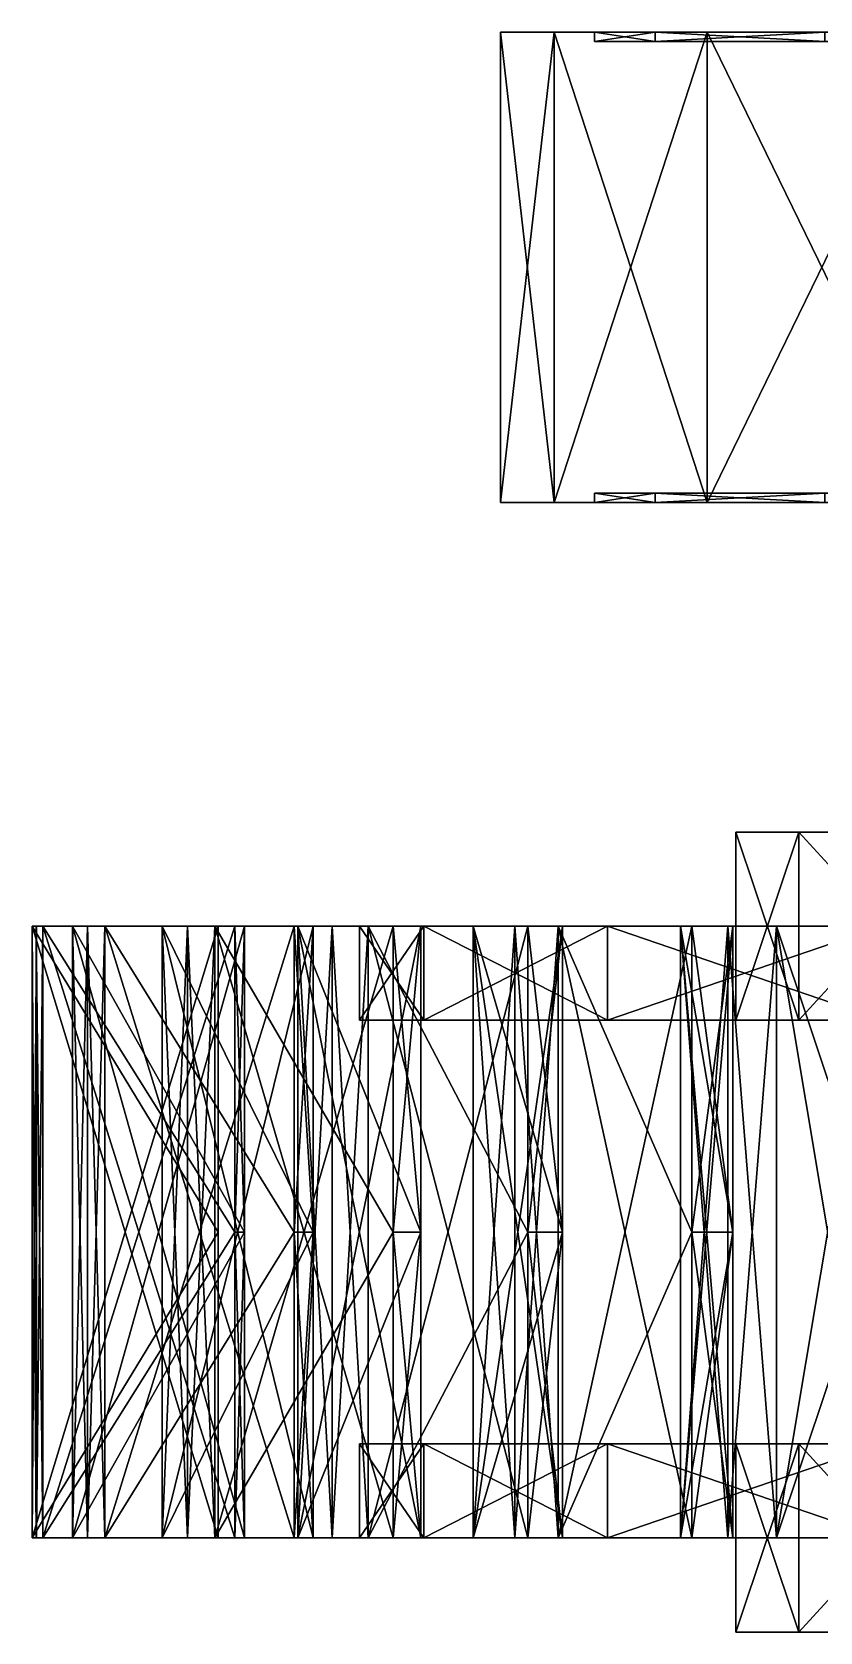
# Model space of a CAD drawing. Extents: x -25 to 25, y 0 to 84.
# Drawn here: x -24.95 to -8.21, y 45 to 79 of the extents above; entities that cross this region are included whole.
import ezdxf

# ---------------------------------------------------------------- set-up
doc = ezdxf.new("R2010")
doc.units = 0

msp = doc.modelspace()

# ---------------------------------------------------------------- linework, layer by layer
for points in [[(-13.858501, 79, -5.739028), (-13.858501, 69, -5.739028), (-15, 69)], [(-15, 79), (-15, 69), (-13.858501, 69, 5.739028)], [(-13.858501, 79, -5.739028), (-15, 69), (-15, 79)], [(-13.858501, 79, 5.739028), (-15, 79), (-13.858501, 69, 5.739028)], [(-13, 79), (-15, 79), (-13.858501, 79, 5.739028)], [(-11.712176, 79, -5.640735), (-13.858501, 79, -5.739028), (-15, 79)], [(-13, 79), (-11.712176, 79, -5.640735), (-15, 79)], [(-10.606372, 79, -10.606372), (-10.606372, 69, -10.606372), (-13.858501, 69, -5.739028)], [(-10.606372, 79, -10.606372), (-13.858501, 69, -5.739028), (-13.858501, 79, -5.739028)], [(-13.858501, 79, 5.739028), (-13.858501, 69, 5.739028), (-10.606372, 69, 10.606372)], [(-10.606372, 79, 10.606372), (-13.858501, 79, 5.739028), (-10.606372, 69, 10.606372)], [(-8.106113, 79, 10.163128), (-13.858501, 79, 5.739028), (-10.606372, 79, 10.606372)], [(-11.712176, 79, 5.640735), (-13, 79), (-13.858501, 79, 5.739028)], [(-8.106113, 79, 10.163128), (-11.712176, 79, 5.640735), (-13.858501, 79, 5.739028)], [(-8.106113, 79, -10.163128), (-10.606372, 79, -10.606372), (-13.858501, 79, -5.739028)], [(-11.712176, 79, -5.640735), (-8.106113, 79, -10.163128), (-13.858501, 79, -5.739028)], [(-11.712176, 78.800003, -5.640735), (-11.712176, 79, -5.640735), (-13, 79)], [(-13, 78.800003), (-13, 79), (-11.712176, 79, 5.640735)], [(-11.712176, 78.800003, -5.640735), (-13, 79), (-13, 78.800003)], [(-11.712176, 78.800003, 5.640735), (-13, 78.800003), (-11.712176, 79, 5.640735)], [(-8.106113, 78.800003, -10.163128), (-8.106113, 79, -10.163128), (-11.712176, 79, -5.640735)], [(-8.106113, 78.800003, -10.163128), (-11.712176, 79, -5.640735), (-11.712176, 78.800003, -5.640735)], [(-11.712176, 78.800003, 5.640735), (-11.712176, 79, 5.640735), (-8.106113, 79, 10.163128)], [(-8.106113, 78.800003, 10.163128), (-11.712176, 78.800003, 5.640735), (-8.106113, 79, 10.163128)], [(-5.739028, 79, -13.858501), (-5.739028, 69, -13.858501), (-10.606372, 69, -10.606372)], [(-5.739028, 79, -13.858501), (-10.606372, 69, -10.606372), (-10.606372, 79, -10.606372)], [(-10.606372, 79, 10.606372), (-10.606372, 69, 10.606372), (-5.739028, 69, 13.858501)], [(-5.739028, 79, 13.858501), (-10.606372, 79, 10.606372), (-5.739028, 69, 13.858501)], [(-2.891746, 79, 12.674105), (-10.606372, 79, 10.606372), (-5.739028, 79, 13.858501)], [(-2.891746, 79, 12.674105), (-8.106113, 79, 10.163128), (-10.606372, 79, 10.606372)], [(-2.891746, 79, -12.674105), (-5.739028, 79, -13.858501), (-10.606372, 79, -10.606372)], [(-8.106113, 79, -10.163128), (-2.891746, 79, -12.674105), (-10.606372, 79, -10.606372)], [(-7, 78.800003), (-13, 78.800003), (-11.712176, 78.800003, 5.640735)], [(-6.061905, 78.800003, -3.499843), (-11.712176, 78.800003, -5.640735), (-13, 78.800003)], [(-7, 78.800003), (-6.061905, 78.800003, -3.499843), (-13, 78.800003)], [(-3.5, 78.800003, 6.062178), (-11.712176, 78.800003, 5.640735), (-8.106113, 78.800003, 10.163128)], [(-6.061905, 78.800003, 3.499843), (-7, 78.800003), (-11.712176, 78.800003, 5.640735)], [(-3.5, 78.800003, 6.062178), (-6.061905, 78.800003, 3.499843), (-11.712176, 78.800003, 5.640735)], [(8.106113, 78.800003, -10.163128), (-8.106113, 78.800003, -10.163128), (-11.712176, 78.800003, -5.640735)], [(0, 78.800003, -6.999685), (8.106113, 78.800003, -10.163128), (-11.712176, 78.800003, -5.640735)], [(-3.5, 78.800003, -6.062178), (0, 78.800003, -6.999685), (-11.712176, 78.800003, -5.640735)], [(-6.061905, 78.800003, -3.499843), (-3.5, 78.800003, -6.062178), (-11.712176, 78.800003, -5.640735)], [(-13, 69.199997), (-8, 69.199997), (-6.927638, 69.199997, 4.00054)], [(-13, 69.199997), (-11.712176, 69.199997, -5.640735), (-8, 69.199997)], [(-11.712176, 69.199997, 5.640735), (-13, 69.199997), (-6.927638, 69.199997, 4.00054)], [(-11.712176, 69, -5.640735), (-11.712176, 69.199997, -5.640735), (-13, 69.199997)], [(-13, 69), (-13, 69.199997), (-11.712176, 69.199997, 5.640735)], [(-11.712176, 69, -5.640735), (-13, 69.199997), (-13, 69)], [(-11.712176, 69, 5.640735), (-13, 69), (-11.712176, 69.199997, 5.640735)], [(-11.712176, 69.199997, -5.640735), (-6.927638, 69.199997, -4.00054), (-8, 69.199997)], [(-11.712176, 69.199997, 5.640735), (-6.927638, 69.199997, 4.00054), (-4.00054, 69.199997, 6.927638)], [(-11.712176, 69.199997, 5.640735), (-4.00054, 69.199997, 6.927638), (0, 69.199997, 8)], [(8.106113, 69.199997, 10.163128), (-11.712176, 69.199997, 5.640735), (0, 69.199997, 8)], [(-11.712176, 69.199997, -5.640735), (-4.00054, 69.199997, -6.927638), (-6.927638, 69.199997, -4.00054)], [(-11.712176, 69.199997, -5.640735), (-8.106113, 69.199997, -10.163128), (-4.00054, 69.199997, -6.927638)], [(-8.106113, 69, -10.163128), (-8.106113, 69.199997, -10.163128), (-11.712176, 69.199997, -5.640735)], [(-8.106113, 69, -10.163128), (-11.712176, 69.199997, -5.640735), (-11.712176, 69, -5.640735)], [(8.106113, 69.199997, 10.163128), (-8.106113, 69.199997, 10.163128), (-11.712176, 69.199997, 5.640735)], [(-11.712176, 69, 5.640735), (-11.712176, 69.199997, 5.640735), (-8.106113, 69.199997, 10.163128)], [(-8.106113, 69, 10.163128), (-11.712176, 69, 5.640735), (-8.106113, 69.199997, 10.163128)], [(-15, 69), (-13, 69), (-11.712176, 69, 5.640735)], [(-15, 69), (-13.858501, 69, -5.739028), (-13, 69)], [(-13.858501, 69, 5.739028), (-15, 69), (-11.712176, 69, 5.640735)], [(-13.858501, 69, -5.739028), (-11.712176, 69, -5.640735), (-13, 69)], [(-13.858501, 69, 5.739028), (-11.712176, 69, 5.640735), (-8.106113, 69, 10.163128)], [(-10.606372, 69, 10.606372), (-13.858501, 69, 5.739028), (-8.106113, 69, 10.163128)], [(-13.858501, 69, -5.739028), (-8.106113, 69, -10.163128), (-11.712176, 69, -5.640735)], [(-13.858501, 69, -5.739028), (-10.606372, 69, -10.606372), (-8.106113, 69, -10.163128)], [(-10.606372, 69, 10.606372), (-8.106113, 69, 10.163128), (-2.891746, 69, 12.674105)], [(-5.739028, 69, 13.858501), (-10.606372, 69, 10.606372), (-2.891746, 69, 12.674105)], [(-10.606372, 69, -10.606372), (-2.891746, 69, -12.674105), (-8.106113, 69, -10.163128)], [(-10.606372, 69, -10.606372), (-5.739028, 69, -13.858501), (-2.891746, 69, -12.674105)], [(-8.659694, 62, -5.000803), (-8.659694, 58, -5.000803), (-10, 58)], [(-10, 62), (-10, 58), (-8.659694, 58, 5.000803)], [(-8.659694, 62, -5.000803), (-10, 58), (-10, 62)], [(-8.659694, 62, 5.000803), (-10, 62), (-8.659694, 58, 5.000803)], [(-7.5, 62), (-10, 62), (-8.659694, 62, 5.000803)], [(-6.494899, 62, -3.749831), (-8.659694, 62, -5.000803), (-10, 62)], [(-7.5, 62), (-6.494899, 62, -3.749831), (-10, 62)], [(-4.999216, 62, -8.660459), (-4.999216, 58, -8.660459), (-8.659694, 58, -5.000803)], [(-4.999216, 62, -8.660459), (-8.659694, 58, -5.000803), (-8.659694, 62, -5.000803)], [(-8.659694, 62, 5.000803), (-8.659694, 58, 5.000803), (-4.999216, 58, 8.660459)], [(-4.999216, 62, 8.660459), (-8.659694, 62, 5.000803), (-4.999216, 58, 8.660459)], [(-3.75, 62, 6.495191), (-8.659694, 62, 5.000803), (-4.999216, 62, 8.660459)], [(-6.494899, 62, 3.749831), (-7.5, 62), (-8.659694, 62, 5.000803)], [(-3.75, 62, 6.495191), (-6.494899, 62, 3.749831), (-8.659694, 62, 5.000803)], [(-3.75, 62, -6.495191), (-4.999216, 62, -8.660459), (-8.659694, 62, -5.000803)], [(-6.494899, 62, -3.749831), (-3.75, 62, -6.495191), (-8.659694, 62, -5.000803)], [(-24.86285, 60, -2.61509), (-24.86285, 47, -2.61509), (-24.95496, 47, -1.5)], [(-24.95496, 60, -1.5), (-24.86285, 60, -2.61509), (-24.95496, 47, -1.5)], [(-21, 60, -0.5), (-24.95496, 60, -1.5), (-24.95496, 47, -1.5)], [(-21, 53.5, -0.5), (-21, 60, -0.5), (-24.95496, 47, -1.5)], [(-24.95496, 60, 1.5), (-21, 47, 0.5), (-24.95496, 47, 1.5)], [(-21, 53.5, 0.5), (-21, 47, 0.5), (-24.95496, 60, 1.5)], [(-24.95496, 60, 1.5), (-24.95496, 47, 1.5), (-24.863255, 47, 2.611248)], [(-24.863255, 60, 2.611248), (-24.95496, 60, 1.5), (-24.863255, 47, 2.611248)], [(-18, 60), (-24.95496, 60, 1.5), (-24.863255, 60, 2.611248)], [(-21, 60, 0.5), (-24.95496, 60, 1.5), (-18, 60)], [(-21, 53.5, 0.5), (-24.95496, 60, 1.5), (-21, 60, 0.5)], [(-20.645056, 60, -3.877072), (-24.86285, 60, -2.61509), (-24.95496, 60, -1.5)], [(-20.645056, 60, -3.877072), (-24.95496, 60, -1.5), (-21, 60, -0.5)], [(-24.863255, 60, 2.611248), (-24.863255, 47, 2.611248), (-24.7215, 47, 3.721206)], [(-24.7215, 60, 3.721206), (-24.863255, 60, 2.611248), (-24.7215, 47, 3.721206)], [(-18, 60), (-24.863255, 60, 2.611248), (-24.7215, 60, 3.721206)], [(-24.7215, 60, -3.721206), (-24.7215, 47, -3.721206), (-24.86285, 47, -2.61509)], [(-24.86285, 60, -2.61509), (-24.7215, 60, -3.721206), (-24.86285, 47, -2.61509)], [(-20.645056, 60, -3.877072), (-24.7215, 60, -3.721206), (-24.86285, 60, -2.61509)], [(-24.7215, 60, -3.721206), (-20.645056, 47, -3.877072), (-24.7215, 47, -3.721206)], [(-20.645056, 53.5, -3.877072), (-20.645056, 47, -3.877072), (-24.7215, 60, -3.721206)], [(-20.645056, 60, 3.877072), (-24.7215, 60, 3.721206), (-24.7215, 47, 3.721206)], [(-20.645056, 53.5, 3.877072), (-20.645056, 60, 3.877072), (-24.7215, 47, 3.721206)], [(-20.645056, 60, 3.877072), (-18, 60), (-24.7215, 60, 3.721206)], [(-20.645056, 53.5, -3.877072), (-24.7215, 60, -3.721206), (-20.645056, 60, -3.877072)], [(-23.775858, 60, -7.727135), (-23.775858, 47, -7.727135), (-24.097767, 47, -6.655649)], [(-24.097767, 60, -6.655649), (-23.775858, 60, -7.727135), (-24.097767, 47, -6.655649)], [(-20.437143, 60, -4.855219), (-24.097767, 60, -6.655649), (-24.097767, 47, -6.655649)], [(-20.437143, 53.5, -4.855219), (-20.437143, 60, -4.855219), (-24.097767, 47, -6.655649)], [(-24.097767, 60, 6.655649), (-20.437143, 47, 4.855219), (-24.097767, 47, 6.655649)], [(-20.437143, 53.5, 4.855219), (-20.437143, 47, 4.855219), (-24.097767, 60, 6.655649)], [(-24.097767, 60, 6.655649), (-24.097767, 47, 6.655649), (-23.777046, 47, 7.723473)], [(-23.777046, 60, 7.723473), (-24.097767, 60, 6.655649), (-23.777046, 47, 7.723473)], [(-16.629881, 60, 6.88746), (-24.097767, 60, 6.655649), (-23.777046, 60, 7.723473)], [(-20.437143, 60, 4.855219), (-24.097767, 60, 6.655649), (-16.629881, 60, 6.88746)], [(-20.437143, 53.5, 4.855219), (-24.097767, 60, 6.655649), (-20.437143, 60, 4.855219)], [(-16.629881, 60, -6.88746), (-23.775858, 60, -7.727135), (-24.097767, 60, -6.655649)], [(-20.437143, 60, -4.855219), (-16.629881, 60, -6.88746), (-24.097767, 60, -6.655649)], [(-23.777046, 60, 7.723473), (-23.777046, 47, 7.723473), (-23.407595, 47, 8.779778)], [(-23.407595, 60, 8.779778), (-23.777046, 60, 7.723473), (-23.407595, 47, 8.779778)], [(-19.387823, 60, 8.084697), (-23.777046, 60, 7.723473), (-23.407595, 60, 8.779778)], [(-19.387823, 60, 8.084697), (-16.629881, 60, 6.88746), (-23.777046, 60, 7.723473)], [(-23.407595, 60, -8.779778), (-23.407595, 47, -8.779778), (-23.775858, 47, -7.727135)], [(-23.775858, 60, -7.727135), (-23.407595, 60, -8.779778), (-23.775858, 47, -7.727135)], [(-19.387823, 60, -8.084697), (-23.407595, 60, -8.779778), (-23.775858, 60, -7.727135)], [(-19.387823, 60, -8.084697), (-23.775858, 60, -7.727135), (-16.629881, 60, -6.88746)], [(-23.407595, 60, -8.779778), (-19.387823, 47, -8.084697), (-23.407595, 47, -8.779778)], [(-19.387823, 53.5, -8.084697), (-19.387823, 47, -8.084697), (-23.407595, 60, -8.779778)], [(-19.387823, 60, 8.084697), (-23.407595, 60, 8.779778), (-23.407595, 47, 8.779778)], [(-19.387823, 53.5, 8.084697), (-19.387823, 60, 8.084697), (-23.407595, 47, 8.779778)], [(-19.387823, 53.5, -8.084697), (-23.407595, 60, -8.779778), (-19.387823, 60, -8.084697)], [(-21.649784, 60, -12.501472), (-21.649784, 47, -12.501472), (-22.187386, 47, -11.520414)], [(-22.187386, 60, -11.520414), (-21.649784, 60, -12.501472), (-22.187386, 47, -11.520414)], [(-18.981087, 60, -8.998242), (-22.187386, 60, -11.520414), (-22.187386, 47, -11.520414)], [(-18.981087, 53.5, -8.998242), (-18.981087, 60, -8.998242), (-22.187386, 47, -11.520414)], [(-22.187386, 60, 11.520414), (-18.981087, 47, 8.998242), (-22.187386, 47, 11.520414)], [(-18.981087, 53.5, 8.998242), (-18.981087, 47, 8.998242), (-22.187386, 60, 11.520414)], [(-22.187386, 60, 11.520414), (-22.187386, 47, 11.520414), (-21.651697, 47, 12.49816)], [(-21.651697, 60, 12.49816), (-22.187386, 60, 11.520414), (-21.651697, 47, 12.49816)], [(-17.283249, 60, 11.938982), (-22.187386, 60, 11.520414), (-21.651697, 60, 12.49816)], [(-18.981087, 60, 8.998242), (-22.187386, 60, 11.520414), (-17.283249, 60, 11.938982)], [(-18.981087, 53.5, 8.998242), (-22.187386, 60, 11.520414), (-18.981087, 60, 8.998242)], [(-17.283249, 60, -11.938982), (-21.649784, 60, -12.501472), (-22.187386, 60, -11.520414)], [(-17.283249, 60, -11.938982), (-22.187386, 60, -11.520414), (-18.981087, 60, -8.998242)], [(-21.651697, 60, 12.49816), (-21.651697, 47, 12.49816), (-21.070663, 47, 13.454632)], [(-21.070663, 60, 13.454632), (-21.651697, 60, 12.49816), (-21.070663, 47, 13.454632)], [(-17.283249, 60, 11.938982), (-21.651697, 60, 12.49816), (-21.070663, 60, 13.454632)], [(-21.070663, 60, -13.454632), (-21.070663, 47, -13.454632), (-21.649784, 47, -12.501472)], [(-21.649784, 60, -12.501472), (-21.070663, 60, -13.454632), (-21.649784, 47, -12.501472)], [(-17.283249, 60, -11.938982), (-21.070663, 60, -13.454632), (-21.649784, 60, -12.501472)], [(-21.070663, 60, -13.454632), (-17.283249, 47, -11.938982), (-21.070663, 47, -13.454632)], [(-17.283249, 53.5, -11.938982), (-17.283249, 47, -11.938982), (-21.070663, 60, -13.454632)], [(-17.283249, 60, 11.938982), (-21.070663, 60, 13.454632), (-21.070663, 47, 13.454632)], [(-17.283249, 53.5, 11.938982), (-17.283249, 60, 11.938982), (-21.070663, 47, 13.454632)], [(-17.283249, 53.5, -11.938982), (-21.070663, 60, -13.454632), (-17.283249, 60, -11.938982)], [(-21, 60, -0.5), (-18, 60), (-16.629881, 60, -6.88746)], [(-20.645056, 60, -3.877072), (-21, 60, -0.5), (-16.629881, 60, -6.88746)], [(-21, 60, -0.5), (-21, 60, 0.5), (-18, 60)], [(-21, 53.5, -0.5), (-21, 60, 0.5), (-21, 60, -0.5)], [(-21, 53.5, 0.5), (-21, 60, 0.5), (-21, 53.5, -0.5)], [(-20.437143, 60, -4.855219), (-20.645056, 60, -3.877072), (-16.629881, 60, -6.88746)], [(-20.645056, 60, 3.877072), (-20.437143, 60, 4.855219), (-18, 60)], [(-20.645056, 53.5, 3.877072), (-20.437143, 60, 4.855219), (-20.645056, 60, 3.877072)], [(-20.437143, 53.5, 4.855219), (-20.437143, 60, 4.855219), (-20.645056, 53.5, 3.877072)], [(-20.437143, 53.5, -4.855219), (-20.645056, 60, -3.877072), (-20.437143, 60, -4.855219)], [(-20.645056, 53.5, -3.877072), (-20.645056, 60, -3.877072), (-20.437143, 53.5, -4.855219)], [(-20.437143, 60, 4.855219), (-16.629881, 60, 6.88746), (-18, 60)], [(-19.387823, 60, -8.084697), (-16.629881, 60, -6.88746), (-12.726896, 60, -12.728698)], [(-18.981087, 60, -8.998242), (-19.387823, 60, -8.084697), (-12.726896, 60, -12.728698)], [(-19.387823, 60, 8.084697), (-18.981087, 60, 8.998242), (-16.629881, 60, 6.88746)], [(-19.387823, 53.5, 8.084697), (-18.981087, 60, 8.998242), (-19.387823, 60, 8.084697)], [(-18.981087, 53.5, 8.998242), (-18.981087, 60, 8.998242), (-19.387823, 53.5, 8.084697)], [(-18.981087, 53.5, -8.998242), (-19.387823, 60, -8.084697), (-18.981087, 60, -8.998242)], [(-19.387823, 53.5, -8.084697), (-19.387823, 60, -8.084697), (-18.981087, 53.5, -8.998242)], [(-18.577555, 60, -16.72945), (-18.577555, 47, -16.72945), (-19.307308, 47, -15.881682)], [(-19.307308, 60, -15.881682), (-18.577555, 60, -16.72945), (-19.307308, 47, -15.881682)], [(-16.695465, 60, -12.747999), (-19.307308, 60, -15.881682), (-19.307308, 47, -15.881682)], [(-16.695465, 53.5, -12.747999), (-16.695465, 60, -12.747999), (-19.307308, 47, -15.881682)], [(-19.307308, 60, 15.881682), (-16.695465, 47, 12.747999), (-19.307308, 47, 15.881682)], [(-16.695465, 53.5, 12.747999), (-16.695465, 47, 12.747999), (-19.307308, 60, 15.881682)], [(-19.307308, 60, 15.881682), (-19.307308, 47, 15.881682), (-18.580086, 47, 16.726637)], [(-18.580086, 60, 16.726637), (-19.307308, 60, 15.881682), (-18.580086, 47, 16.726637)], [(-14.423315, 60, 15.271476), (-19.307308, 60, 15.881682), (-18.580086, 60, 16.726637)], [(-16.695465, 60, 12.747999), (-19.307308, 60, 15.881682), (-14.423315, 60, 15.271476)], [(-16.695465, 53.5, 12.747999), (-19.307308, 60, 15.881682), (-16.695465, 60, 12.747999)], [(-19.307308, 60, -15.881682), (-17.812845, 60, -17.541452), (-18.577555, 60, -16.72945)], [(-14.423315, 60, -15.271476), (-17.812845, 60, -17.541452), (-19.307308, 60, -15.881682)], [(-14.423315, 60, -15.271476), (-19.307308, 60, -15.881682), (-16.695465, 60, -12.747999)], [(-17.283249, 60, -11.938982), (-18.981087, 60, -8.998242), (-12.726896, 60, -12.728698)], [(-18.981087, 60, 8.998242), (-17.283249, 60, 11.938982), (-16.629881, 60, 6.88746)], [(-18.580086, 60, 16.726637), (-18.580086, 47, 16.726637), (-17.812845, 47, 17.541452)], [(-17.812845, 60, 17.541452), (-18.580086, 60, 16.726637), (-17.812845, 47, 17.541452)], [(-14.423315, 60, 15.271476), (-18.580086, 60, 16.726637), (-17.812845, 60, 17.541452)], [(-17.812845, 60, -17.541452), (-17.812845, 47, -17.541452), (-18.577555, 47, -16.72945)], [(-18.577555, 60, -16.72945), (-17.812845, 60, -17.541452), (-18.577555, 47, -16.72945)], [(-16.629881, 58, -6.88746), (-16.629881, 60, -6.88746), (-18, 60)], [(-18, 58), (-18, 60), (-16.629881, 60, 6.88746)], [(-16.629881, 58, -6.88746), (-18, 60), (-18, 58)], [(-16.629881, 58, 6.88746), (-18, 58), (-16.629881, 60, 6.88746)], [(-17.812845, 60, -17.541452), (-14.423315, 47, -15.271476), (-17.812845, 47, -17.541452)], [(-14.423315, 53.5, -15.271476), (-14.423315, 47, -15.271476), (-17.812845, 60, -17.541452)], [(-14.423315, 60, 15.271476), (-17.812845, 60, 17.541452), (-17.812845, 47, 17.541452)], [(-14.423315, 53.5, 15.271476), (-14.423315, 60, 15.271476), (-17.812845, 47, 17.541452)], [(-14.423315, 53.5, -15.271476), (-17.812845, 60, -17.541452), (-14.423315, 60, -15.271476)], [(-16.695465, 60, -12.747999), (-17.283249, 60, -11.938982), (-12.726896, 60, -12.728698)], [(-17.283249, 60, 11.938982), (-12.726896, 60, 12.728698), (-16.629881, 60, 6.88746)], [(-17.283249, 60, 11.938982), (-16.695465, 60, 12.747999), (-12.726896, 60, 12.728698)], [(-17.283249, 53.5, 11.938982), (-16.695465, 60, 12.747999), (-17.283249, 60, 11.938982)], [(-16.695465, 53.5, 12.747999), (-16.695465, 60, 12.747999), (-17.283249, 53.5, 11.938982)], [(-16.695465, 53.5, -12.747999), (-17.283249, 60, -11.938982), (-16.695465, 60, -12.747999)], [(-17.283249, 53.5, -11.938982), (-17.283249, 60, -11.938982), (-16.695465, 53.5, -12.747999)], [(-16.695465, 60, -12.747999), (-12.726896, 60, -12.728698), (-6.889307, 60, -16.629351)], [(-14.423315, 60, -15.271476), (-16.695465, 60, -12.747999), (-6.889307, 60, -16.629351)], [(-16.695465, 60, 12.747999), (-14.423315, 60, 15.271476), (-12.726896, 60, 12.728698)], [(-12.726896, 58, -12.728698), (-12.726896, 60, -12.728698), (-16.629881, 60, -6.88746)], [(-12.726896, 58, -12.728698), (-16.629881, 60, -6.88746), (-16.629881, 58, -6.88746)], [(-16.629881, 58, 6.88746), (-16.629881, 60, 6.88746), (-12.726896, 60, 12.728698)], [(-12.726896, 58, 12.728698), (-16.629881, 58, 6.88746), (-12.726896, 60, 12.728698)], [(-14.693436, 60, -20.226294), (-14.693436, 47, -20.226294), (-15.58341, 47, -19.548845)], [(-15.58341, 60, -19.548845), (-14.693436, 60, -20.226294), (-15.58341, 47, -19.548845)], [(-13.68017, 60, -15.940607), (-15.58341, 60, -19.548845), (-15.58341, 47, -19.548845)], [(-13.68017, 53.5, -15.940607), (-13.68017, 60, -15.940607), (-15.58341, 47, -19.548845)], [(-15.58341, 60, 19.548845), (-13.68017, 47, 15.940607), (-15.58341, 47, 19.548845)], [(-13.68017, 53.5, 15.940607), (-13.68017, 47, 15.940607), (-15.58341, 60, 19.548845)], [(-15.58341, 60, 19.548845), (-15.58341, 47, 19.548845), (-14.696454, 47, 20.2241)], [(-14.696454, 60, 20.2241), (-15.58341, 60, 19.548845), (-14.696454, 47, 20.2241)], [(-10.933013, 60, 17.936533), (-15.58341, 60, 19.548845), (-14.696454, 60, 20.2241)], [(-13.68017, 60, 15.940607), (-15.58341, 60, 19.548845), (-10.933013, 60, 17.936533)], [(-13.68017, 53.5, 15.940607), (-15.58341, 60, 19.548845), (-13.68017, 60, 15.940607)], [(-15.58341, 60, -19.548845), (-13.776518, 60, -20.861629), (-14.693436, 60, -20.226294)], [(-10.933013, 60, -17.936533), (-13.776518, 60, -20.861629), (-15.58341, 60, -19.548845)], [(-10.933013, 60, -17.936533), (-15.58341, 60, -19.548845), (-13.68017, 60, -15.940607)], [(-14.696454, 60, 20.2241), (-14.696454, 47, 20.2241), (-13.776518, 47, 20.861629)], [(-13.776518, 60, 20.861629), (-14.696454, 60, 20.2241), (-13.776518, 47, 20.861629)], [(-10.933013, 60, 17.936533), (-14.696454, 60, 20.2241), (-13.776518, 60, 20.861629)], [(-13.776518, 60, -20.861629), (-13.776518, 47, -20.861629), (-14.693436, 47, -20.226294)], [(-14.693436, 60, -20.226294), (-13.776518, 60, -20.861629), (-14.693436, 47, -20.226294)], [(-13.68017, 60, -15.940607), (-14.423315, 60, -15.271476), (-6.889307, 60, -16.629351)], [(-14.423315, 60, 15.271476), (-13.68017, 60, 15.940607), (-12.726896, 60, 12.728698)], [(-14.423315, 53.5, 15.271476), (-13.68017, 60, 15.940607), (-14.423315, 60, 15.271476)], [(-13.68017, 53.5, 15.940607), (-13.68017, 60, 15.940607), (-14.423315, 53.5, 15.271476)], [(-13.68017, 53.5, -15.940607), (-14.423315, 60, -15.271476), (-13.68017, 60, -15.940607)], [(-14.423315, 53.5, -15.271476), (-14.423315, 60, -15.271476), (-13.68017, 53.5, -15.940607)], [(-13.776518, 60, -20.861629), (-10.933013, 47, -17.936533), (-13.776518, 47, -20.861629)], [(-10.933013, 53.5, -17.936533), (-10.933013, 47, -17.936533), (-13.776518, 60, -20.861629)], [(-10.933013, 60, 17.936533), (-13.776518, 60, 20.861629), (-13.776518, 47, 20.861629)], [(-10.933013, 53.5, 17.936533), (-10.933013, 60, 17.936533), (-13.776518, 47, 20.861629)], [(-10.933013, 53.5, -17.936533), (-13.776518, 60, -20.861629), (-10.933013, 60, -17.936533)], [(-10.933013, 60, -17.936533), (-13.68017, 60, -15.940607), (-6.889307, 60, -16.629351)], [(-13.68017, 60, 15.940607), (-6.889307, 60, 16.629351), (-12.726896, 60, 12.728698)], [(-13.68017, 60, 15.940607), (-10.933013, 60, 17.936533), (-6.889307, 60, 16.629351)], [(-6.889307, 58, -16.629351), (-6.889307, 60, -16.629351), (-12.726896, 60, -12.728698)], [(-6.889307, 58, -16.629351), (-12.726896, 60, -12.728698), (-12.726896, 58, -12.728698)], [(-12.726896, 58, 12.728698), (-12.726896, 60, 12.728698), (-6.889307, 60, 16.629351)], [(-6.889307, 58, 16.629351), (-12.726896, 58, 12.728698), (-6.889307, 60, 16.629351)], [(-10.167071, 60, -22.839235), (-10.167071, 47, -22.839235), (-11.178442, 47, -22.361629)], [(-11.178442, 60, -22.361629), (-10.167071, 60, -22.839235), (-11.178442, 47, -22.361629)], [(-10.066987, 60, -18.436533), (-11.178442, 60, -22.361629), (-11.178442, 47, -22.361629)], [(-10.066987, 53.5, -18.436533), (-10.066987, 60, -18.436533), (-11.178442, 47, -22.361629)], [(-11.178442, 60, 22.361629), (-10.066987, 47, 18.436533), (-11.178442, 47, 22.361629)], [(-10.066987, 53.5, 18.436533), (-10.066987, 47, 18.436533), (-11.178442, 60, 22.361629)], [(-11.178442, 60, 22.361629), (-11.178442, 47, 22.361629), (-10.170527, 47, 22.837696)], [(-10.170527, 60, 22.837696), (-11.178442, 60, 22.361629), (-10.170527, 47, 22.837696)], [(-6.964885, 60, 19.817678), (-11.178442, 60, 22.361629), (-10.170527, 60, 22.837696)], [(-10.066987, 60, 18.436533), (-11.178442, 60, 22.361629), (-6.964885, 60, 19.817678)], [(-10.066987, 53.5, 18.436533), (-11.178442, 60, 22.361629), (-10.066987, 60, 18.436533)], [(-11.178442, 60, -22.361629), (-9.138091, 60, -23.270052), (-10.167071, 60, -22.839235)], [(-6.964885, 60, -19.817678), (-9.138091, 60, -23.270052), (-11.178442, 60, -22.361629)], [(-6.964885, 60, -19.817678), (-11.178442, 60, -22.361629), (-10.066987, 60, -18.436533)], [(-10.933013, 60, -17.936533), (-6.889307, 60, -16.629351), (0, 60, -17.999685)], [(10.066987, 60, -18.436533), (-10.933013, 60, -17.936533), (0, 60, -17.999685)], [(-10.933013, 60, 17.936533), (0, 60, 17.999685), (-6.889307, 60, 16.629351)], [(-10.933013, 60, 17.936533), (-10.066987, 60, 18.436533), (0, 60, 17.999685)], [(-10.933013, 53.5, 17.936533), (-10.066987, 60, 18.436533), (-10.933013, 60, 17.936533)], [(-10.066987, 53.5, 18.436533), (-10.066987, 60, 18.436533), (-10.933013, 53.5, 17.936533)], [(10.066987, 60, -18.436533), (-10.066987, 60, -18.436533), (-10.933013, 60, -17.936533)], [(-10.066987, 53.5, -18.436533), (-10.933013, 60, -17.936533), (-10.066987, 60, -18.436533)], [(-10.933013, 53.5, -17.936533), (-10.933013, 60, -17.936533), (-10.066987, 53.5, -18.436533)], [(-10.170527, 60, 22.837696), (-10.170527, 47, 22.837696), (-9.138091, 47, 23.270052)], [(-9.138091, 60, 23.270052), (-10.170527, 60, 22.837696), (-9.138091, 47, 23.270052)], [(-6.964885, 60, 19.817678), (-10.170527, 60, 22.837696), (-9.138091, 60, 23.270052)], [(-9.138091, 60, -23.270052), (-9.138091, 47, -23.270052), (-10.167071, 47, -22.839235)], [(-10.167071, 60, -22.839235), (-9.138091, 60, -23.270052), (-10.167071, 47, -22.839235)], [(-10.066987, 60, 18.436533), (10.933013, 60, 17.936533), (0, 60, 17.999685)], [(-10.066987, 60, 18.436533), (10.066987, 60, 18.436533), (10.933013, 60, 17.936533)], [(-10.066987, 60, 18.436533), (-6.964885, 60, 19.817678), (10.066987, 60, 18.436533)], [(6.964885, 60, -19.817678), (-6.964885, 60, -19.817678), (-10.066987, 60, -18.436533)], [(10.066987, 60, -18.436533), (6.964885, 60, -19.817678), (-10.066987, 60, -18.436533)], [(-9.138091, 60, -23.270052), (-6.964885, 47, -19.817678), (-9.138091, 47, -23.270052)], [(-6.964885, 53.5, -19.817678), (-6.964885, 47, -19.817678), (-9.138091, 60, -23.270052)], [(-6.964885, 60, 19.817678), (-9.138091, 60, 23.270052), (-9.138091, 47, 23.270052)], [(-6.964885, 53.5, 19.817678), (-6.964885, 60, 19.817678), (-9.138091, 47, 23.270052)], [(-6.964885, 53.5, -19.817678), (-9.138091, 60, -23.270052), (-6.964885, 60, -19.817678)], [(-10, 58), (-18, 58), (-16.629881, 58, 6.88746)], [(-8.659694, 58, -5.000803), (-16.629881, 58, -6.88746), (-18, 58)], [(-10, 58), (-8.659694, 58, -5.000803), (-18, 58)], [(-4.999216, 58, 8.660459), (-16.629881, 58, 6.88746), (-12.726896, 58, 12.728698)], [(-8.659694, 58, 5.000803), (-10, 58), (-16.629881, 58, 6.88746)], [(-4.999216, 58, 8.660459), (-8.659694, 58, 5.000803), (-16.629881, 58, 6.88746)], [(12.726896, 58, -12.728698), (-12.726896, 58, -12.728698), (-16.629881, 58, -6.88746)], [(0, 58, -9.999727), (12.726896, 58, -12.728698), (-16.629881, 58, -6.88746)], [(-4.999216, 58, -8.660459), (0, 58, -9.999727), (-16.629881, 58, -6.88746)], [(-8.659694, 58, -5.000803), (-4.999216, 58, -8.660459), (-16.629881, 58, -6.88746)], [(12.726896, 58, 12.728698), (-12.726896, 58, 12.728698), (-6.889307, 58, 16.629351)], [(16.629881, 58, 6.88746), (-12.726896, 58, 12.728698), (12.726896, 58, 12.728698)], [(0, 58, 9.999727), (-12.726896, 58, 12.728698), (16.629881, 58, 6.88746)], [(0, 58, 9.999727), (-4.999216, 58, 8.660459), (-12.726896, 58, 12.728698)], [(6.889307, 58, -16.629351), (-6.889307, 58, -16.629351), (-12.726896, 58, -12.728698)], [(12.726896, 58, -12.728698), (6.889307, 58, -16.629351), (-12.726896, 58, -12.728698)], [(-21, 53.5, -0.5), (-24.95496, 47, -1.5), (-21, 47, -0.5)], [(-20.645056, 53.5, 3.877072), (-24.7215, 47, 3.721206), (-20.645056, 47, 3.877072)], [(-20.437143, 53.5, -4.855219), (-24.097767, 47, -6.655649), (-20.437143, 47, -4.855219)], [(-19.387823, 53.5, 8.084697), (-23.407595, 47, 8.779778), (-19.387823, 47, 8.084697)], [(-18.981087, 53.5, -8.998242), (-22.187386, 47, -11.520414), (-18.981087, 47, -8.998242)], [(-17.283249, 53.5, 11.938982), (-21.070663, 47, 13.454632), (-17.283249, 47, 11.938982)], [(-21, 53.5, 0.5), (-21, 47, -0.5), (-21, 47, 0.5)], [(-21, 53.5, 0.5), (-21, 53.5, -0.5), (-21, 47, -0.5)], [(-20.645056, 53.5, -3.877072), (-20.437143, 47, -4.855219), (-20.645056, 47, -3.877072)], [(-20.645056, 53.5, -3.877072), (-20.437143, 53.5, -4.855219), (-20.437143, 47, -4.855219)], [(-20.437143, 53.5, 4.855219), (-20.645056, 47, 3.877072), (-20.437143, 47, 4.855219)], [(-20.437143, 53.5, 4.855219), (-20.645056, 53.5, 3.877072), (-20.645056, 47, 3.877072)], [(-19.387823, 53.5, -8.084697), (-18.981087, 47, -8.998242), (-19.387823, 47, -8.084697)], [(-19.387823, 53.5, -8.084697), (-18.981087, 53.5, -8.998242), (-18.981087, 47, -8.998242)], [(-18.981087, 53.5, 8.998242), (-19.387823, 47, 8.084697), (-18.981087, 47, 8.998242)], [(-18.981087, 53.5, 8.998242), (-19.387823, 53.5, 8.084697), (-19.387823, 47, 8.084697)], [(-16.695465, 53.5, -12.747999), (-19.307308, 47, -15.881682), (-16.695465, 47, -12.747999)], [(-14.423315, 53.5, 15.271476), (-17.812845, 47, 17.541452), (-14.423315, 47, 15.271476)], [(-17.283249, 53.5, -11.938982), (-16.695465, 47, -12.747999), (-17.283249, 47, -11.938982)], [(-17.283249, 53.5, -11.938982), (-16.695465, 53.5, -12.747999), (-16.695465, 47, -12.747999)], [(-16.695465, 53.5, 12.747999), (-17.283249, 47, 11.938982), (-16.695465, 47, 12.747999)], [(-16.695465, 53.5, 12.747999), (-17.283249, 53.5, 11.938982), (-17.283249, 47, 11.938982)], [(-13.68017, 53.5, -15.940607), (-15.58341, 47, -19.548845), (-13.68017, 47, -15.940607)], [(-14.423315, 53.5, -15.271476), (-13.68017, 47, -15.940607), (-14.423315, 47, -15.271476)], [(-14.423315, 53.5, -15.271476), (-13.68017, 53.5, -15.940607), (-13.68017, 47, -15.940607)], [(-13.68017, 53.5, 15.940607), (-14.423315, 47, 15.271476), (-13.68017, 47, 15.940607)], [(-13.68017, 53.5, 15.940607), (-14.423315, 53.5, 15.271476), (-14.423315, 47, 15.271476)], [(-10.933013, 53.5, 17.936533), (-13.776518, 47, 20.861629), (-10.933013, 47, 17.936533)], [(-10.066987, 53.5, -18.436533), (-11.178442, 47, -22.361629), (-10.066987, 47, -18.436533)], [(-10.933013, 53.5, -17.936533), (-10.066987, 47, -18.436533), (-10.933013, 47, -17.936533)], [(-10.933013, 53.5, -17.936533), (-10.066987, 53.5, -18.436533), (-10.066987, 47, -18.436533)], [(-10.066987, 53.5, 18.436533), (-10.933013, 47, 17.936533), (-10.066987, 47, 18.436533)], [(-10.066987, 53.5, 18.436533), (-10.933013, 53.5, 17.936533), (-10.933013, 47, 17.936533)], [(-6.964885, 53.5, 19.817678), (-9.138091, 47, 23.270052), (-6.964885, 47, 19.817678)], [(-18, 49), (-10, 49), (-8.659694, 49, 5.000803)], [(-18, 49), (-16.629881, 49, -6.88746), (-10, 49)], [(-16.629881, 49, 6.88746), (-18, 49), (-8.659694, 49, 5.000803)], [(-16.629881, 47, -6.88746), (-16.629881, 49, -6.88746), (-18, 49)], [(-18, 47), (-18, 49), (-16.629881, 49, 6.88746)], [(-16.629881, 47, -6.88746), (-18, 49), (-18, 47)], [(-16.629881, 47, 6.88746), (-18, 47), (-16.629881, 49, 6.88746)], [(-16.629881, 49, -6.88746), (-8.659694, 49, -5.000803), (-10, 49)], [(-16.629881, 49, 6.88746), (-8.659694, 49, 5.000803), (-4.999216, 49, 8.660459)], [(-16.629881, 49, 6.88746), (-4.999216, 49, 8.660459), (0, 49, 9.999727)], [(12.726896, 49, 12.728698), (-16.629881, 49, 6.88746), (0, 49, 9.999727)], [(-16.629881, 49, -6.88746), (-4.999216, 49, -8.660459), (-8.659694, 49, -5.000803)], [(-16.629881, 49, -6.88746), (-12.726896, 49, -12.728698), (-4.999216, 49, -8.660459)], [(-12.726896, 47, -12.728698), (-12.726896, 49, -12.728698), (-16.629881, 49, -6.88746)], [(-12.726896, 47, -12.728698), (-16.629881, 49, -6.88746), (-16.629881, 47, -6.88746)], [(12.726896, 49, 12.728698), (-12.726896, 49, 12.728698), (-16.629881, 49, 6.88746)], [(-16.629881, 47, 6.88746), (-16.629881, 49, 6.88746), (-12.726896, 49, 12.728698)], [(-12.726896, 47, 12.728698), (-16.629881, 47, 6.88746), (-12.726896, 49, 12.728698)], [(-12.726896, 49, -12.728698), (0, 49, -9.999727), (-4.999216, 49, -8.660459)], [(-12.726896, 49, -12.728698), (16.629881, 49, -6.88746), (0, 49, -9.999727)], [(-12.726896, 49, -12.728698), (12.726896, 49, -12.728698), (16.629881, 49, -6.88746)], [(-12.726896, 49, -12.728698), (-6.889307, 49, -16.629351), (12.726896, 49, -12.728698)], [(-6.889307, 47, -16.629351), (-6.889307, 49, -16.629351), (-12.726896, 49, -12.728698)], [(-6.889307, 47, -16.629351), (-12.726896, 49, -12.728698), (-12.726896, 47, -12.728698)], [(6.889307, 49, 16.629351), (-6.889307, 49, 16.629351), (-12.726896, 49, 12.728698)], [(-12.726896, 47, 12.728698), (-12.726896, 49, 12.728698), (-6.889307, 49, 16.629351)], [(12.726896, 49, 12.728698), (6.889307, 49, 16.629351), (-12.726896, 49, 12.728698)], [(-6.889307, 47, 16.629351), (-12.726896, 47, 12.728698), (-6.889307, 49, 16.629351)], [(-8.659694, 49, -5.000803), (-8.659694, 45, -5.000803), (-10, 45)], [(-10, 49), (-10, 45), (-8.659694, 45, 5.000803)], [(-8.659694, 49, -5.000803), (-10, 45), (-10, 49)], [(-8.659694, 49, 5.000803), (-10, 49), (-8.659694, 45, 5.000803)], [(-4.999216, 49, -8.660459), (-4.999216, 45, -8.660459), (-8.659694, 45, -5.000803)], [(-4.999216, 49, -8.660459), (-8.659694, 45, -5.000803), (-8.659694, 49, -5.000803)], [(-8.659694, 49, 5.000803), (-8.659694, 45, 5.000803), (-4.999216, 45, 8.660459)], [(-4.999216, 49, 8.660459), (-8.659694, 49, 5.000803), (-4.999216, 45, 8.660459)], [(-24.95496, 47, -1.5), (-24.86285, 47, -2.61509), (-18, 47)], [(-21, 47, -0.5), (-24.95496, 47, -1.5), (-18, 47)], [(-20.645056, 47, 3.877072), (-24.95496, 47, 1.5), (-21, 47, 0.5)], [(-20.645056, 47, 3.877072), (-24.863255, 47, 2.611248), (-24.95496, 47, 1.5)], [(-20.645056, 47, 3.877072), (-24.7215, 47, 3.721206), (-24.863255, 47, 2.611248)], [(-24.86285, 47, -2.61509), (-24.7215, 47, -3.721206), (-18, 47)], [(-24.7215, 47, -3.721206), (-20.645056, 47, -3.877072), (-18, 47)], [(-24.097767, 47, 6.655649), (-20.437143, 47, 4.855219), (-16.629881, 47, 6.88746)], [(-23.777046, 47, 7.723473), (-24.097767, 47, 6.655649), (-16.629881, 47, 6.88746)], [(-24.097767, 47, -6.655649), (-23.775858, 47, -7.727135), (-16.629881, 47, -6.88746)], [(-20.437143, 47, -4.855219), (-24.097767, 47, -6.655649), (-16.629881, 47, -6.88746)], [(-19.387823, 47, 8.084697), (-23.777046, 47, 7.723473), (-16.629881, 47, 6.88746)], [(-19.387823, 47, 8.084697), (-23.407595, 47, 8.779778), (-23.777046, 47, 7.723473)], [(-23.775858, 47, -7.727135), (-19.387823, 47, -8.084697), (-16.629881, 47, -6.88746)], [(-23.775858, 47, -7.727135), (-23.407595, 47, -8.779778), (-19.387823, 47, -8.084697)], [(-22.187386, 47, -11.520414), (-21.649784, 47, -12.501472), (-17.283249, 47, -11.938982)], [(-18.981087, 47, -8.998242), (-22.187386, 47, -11.520414), (-17.283249, 47, -11.938982)], [(-17.283249, 47, 11.938982), (-22.187386, 47, 11.520414), (-18.981087, 47, 8.998242)], [(-17.283249, 47, 11.938982), (-21.651697, 47, 12.49816), (-22.187386, 47, 11.520414)], [(-17.283249, 47, 11.938982), (-21.070663, 47, 13.454632), (-21.651697, 47, 12.49816)], [(-21.649784, 47, -12.501472), (-21.070663, 47, -13.454632), (-17.283249, 47, -11.938982)], [(-21, 47, 0.5), (-18, 47), (-16.629881, 47, 6.88746)], [(-21, 47, 0.5), (-21, 47, -0.5), (-18, 47)], [(-20.645056, 47, 3.877072), (-21, 47, 0.5), (-16.629881, 47, 6.88746)], [(-20.645056, 47, -3.877072), (-20.437143, 47, -4.855219), (-18, 47)], [(-20.437143, 47, 4.855219), (-20.645056, 47, 3.877072), (-16.629881, 47, 6.88746)], [(-20.437143, 47, -4.855219), (-16.629881, 47, -6.88746), (-18, 47)], [(-19.387823, 47, 8.084697), (-16.629881, 47, 6.88746), (-12.726896, 47, 12.728698)], [(-18.981087, 47, 8.998242), (-19.387823, 47, 8.084697), (-12.726896, 47, 12.728698)], [(-19.387823, 47, -8.084697), (-18.981087, 47, -8.998242), (-16.629881, 47, -6.88746)], [(-19.307308, 47, -15.881682), (-18.577555, 47, -16.72945), (-14.423315, 47, -15.271476)], [(-16.695465, 47, -12.747999), (-19.307308, 47, -15.881682), (-14.423315, 47, -15.271476)], [(-14.423315, 47, 15.271476), (-19.307308, 47, 15.881682), (-16.695465, 47, 12.747999)], [(-17.812845, 47, 17.541452), (-18.580086, 47, 16.726637), (-19.307308, 47, 15.881682)], [(-14.423315, 47, 15.271476), (-17.812845, 47, 17.541452), (-19.307308, 47, 15.881682)], [(-17.283249, 47, 11.938982), (-18.981087, 47, 8.998242), (-12.726896, 47, 12.728698)], [(-18.981087, 47, -8.998242), (-17.283249, 47, -11.938982), (-16.629881, 47, -6.88746)], [(-18.577555, 47, -16.72945), (-17.812845, 47, -17.541452), (-14.423315, 47, -15.271476)], [(-16.695465, 47, 12.747999), (-17.283249, 47, 11.938982), (-12.726896, 47, 12.728698)], [(-17.283249, 47, -11.938982), (-12.726896, 47, -12.728698), (-16.629881, 47, -6.88746)], [(-17.283249, 47, -11.938982), (-16.695465, 47, -12.747999), (-12.726896, 47, -12.728698)], [(-16.695465, 47, 12.747999), (-12.726896, 47, 12.728698), (-6.889307, 47, 16.629351)], [(-14.423315, 47, 15.271476), (-16.695465, 47, 12.747999), (-6.889307, 47, 16.629351)], [(-16.695465, 47, -12.747999), (-14.423315, 47, -15.271476), (-12.726896, 47, -12.728698)], [(-15.58341, 47, -19.548845), (-14.693436, 47, -20.226294), (-10.933013, 47, -17.936533)], [(-13.68017, 47, -15.940607), (-15.58341, 47, -19.548845), (-10.933013, 47, -17.936533)], [(-10.933013, 47, 17.936533), (-15.58341, 47, 19.548845), (-13.68017, 47, 15.940607)], [(-13.776518, 47, 20.861629), (-14.696454, 47, 20.2241), (-15.58341, 47, 19.548845)], [(-10.933013, 47, 17.936533), (-13.776518, 47, 20.861629), (-15.58341, 47, 19.548845)], [(-14.693436, 47, -20.226294), (-13.776518, 47, -20.861629), (-10.933013, 47, -17.936533)], [(-13.68017, 47, 15.940607), (-14.423315, 47, 15.271476), (-6.889307, 47, 16.629351)], [(-14.423315, 47, -15.271476), (-13.68017, 47, -15.940607), (-12.726896, 47, -12.728698)], [(-10.933013, 47, 17.936533), (-13.68017, 47, 15.940607), (-6.889307, 47, 16.629351)], [(-13.68017, 47, -15.940607), (-6.889307, 47, -16.629351), (-12.726896, 47, -12.728698)], [(-13.68017, 47, -15.940607), (-10.933013, 47, -17.936533), (-6.889307, 47, -16.629351)], [(-11.178442, 47, -22.361629), (-10.167071, 47, -22.839235), (-6.964885, 47, -19.817678)], [(-10.066987, 47, -18.436533), (-11.178442, 47, -22.361629), (-6.964885, 47, -19.817678)], [(-6.964885, 47, 19.817678), (-11.178442, 47, 22.361629), (-10.066987, 47, 18.436533)], [(-9.138091, 47, 23.270052), (-10.170527, 47, 22.837696), (-11.178442, 47, 22.361629)], [(-6.964885, 47, 19.817678), (-9.138091, 47, 23.270052), (-11.178442, 47, 22.361629)], [(-10.933013, 47, 17.936533), (-6.889307, 47, 16.629351), (0, 47, 17.999685)], [(10.066987, 47, 18.436533), (-10.933013, 47, 17.936533), (0, 47, 17.999685)], [(-10.933013, 47, -17.936533), (0, 47, -17.999685), (-6.889307, 47, -16.629351)], [(-10.933013, 47, -17.936533), (-10.066987, 47, -18.436533), (0, 47, -17.999685)], [(10.066987, 47, 18.436533), (-10.066987, 47, 18.436533), (-10.933013, 47, 17.936533)], [(-10.167071, 47, -22.839235), (-9.138091, 47, -23.270052), (-6.964885, 47, -19.817678)], [(-10.066987, 47, -18.436533), (10.933013, 47, -17.936533), (0, 47, -17.999685)], [(-10.066987, 47, -18.436533), (10.066987, 47, -18.436533), (10.933013, 47, -17.936533)], [(-10.066987, 47, -18.436533), (-6.964885, 47, -19.817678), (10.066987, 47, -18.436533)], [(6.964885, 47, 19.817678), (-6.964885, 47, 19.817678), (-10.066987, 47, 18.436533)], [(10.066987, 47, 18.436533), (6.964885, 47, 19.817678), (-10.066987, 47, 18.436533)], [(-10, 45), (-7.5, 45), (-6.494899, 45, 3.749831)], [(-10, 45), (-8.659694, 45, -5.000803), (-7.5, 45)], [(-8.659694, 45, 5.000803), (-10, 45), (-6.494899, 45, 3.749831)], [(-8.659694, 45, -5.000803), (-6.494899, 45, -3.749831), (-7.5, 45)], [(-8.659694, 45, 5.000803), (-6.494899, 45, 3.749831), (-3.75, 45, 6.495191)], [(-4.999216, 45, 8.660459), (-8.659694, 45, 5.000803), (-3.75, 45, 6.495191)], [(-8.659694, 45, -5.000803), (-3.75, 45, -6.495191), (-6.494899, 45, -3.749831)], [(-8.659694, 45, -5.000803), (-4.999216, 45, -8.660459), (-3.75, 45, -6.495191)]]:
    msp.add_3dface(points)

doc.saveas('drawing.dxf')
